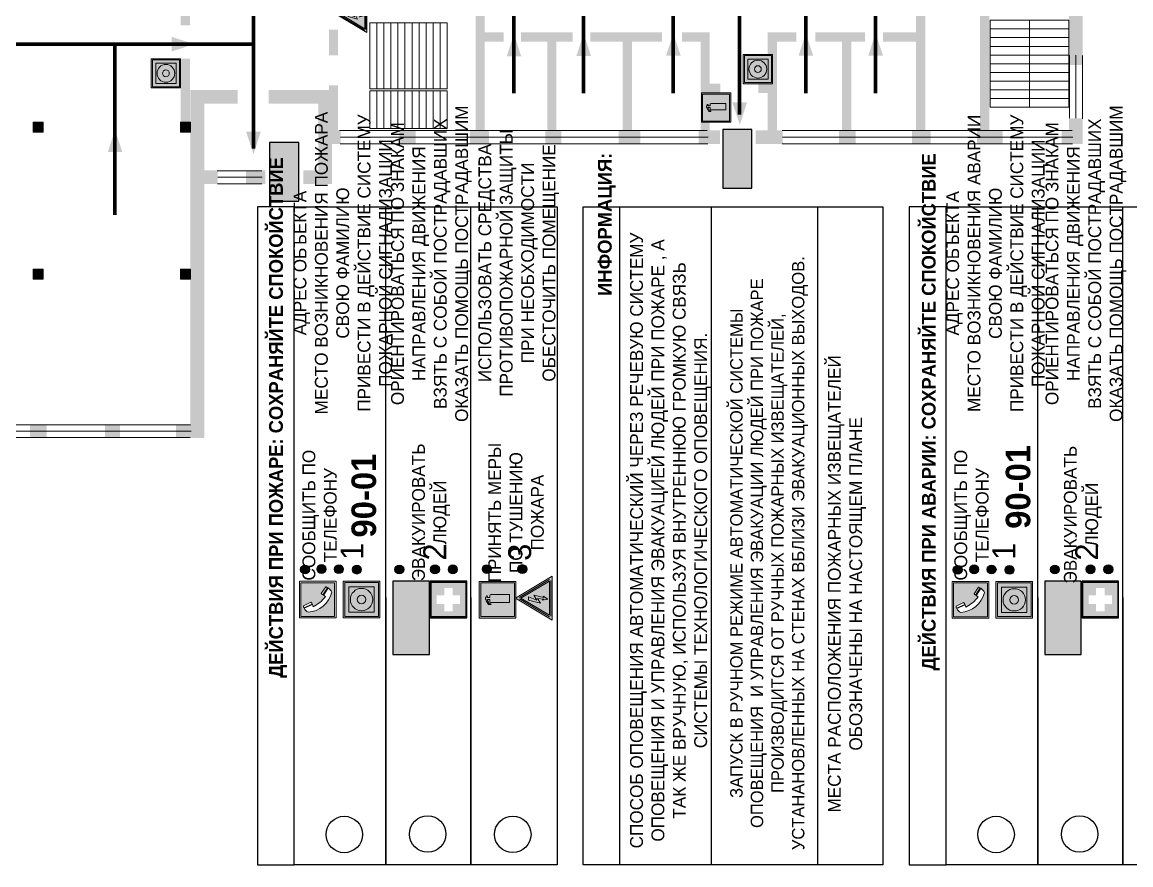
# Model space of a CAD drawing. Header units: millimetres. Extents: x 13810 to 67229, y 12374 to 21950.
# Drawn here: x 21947.9 to 22190.1, y 14959.6 to 15143.7 of the extents above; entities that cross this region are included whole.
import ezdxf

# ---------------------------------------------------------------- set-up
doc = ezdxf.new("R2010")
doc.units = ezdxf.units.MM
doc.layers.add('План_Штампы', color=7, linetype='Continuous')
doc.styles.add('обычный', font='arial.ttf')

# ---------------------------------------------------------------- blocks, each defined once
blk = doc.blocks.new('A$C54414219')
at = {"true_color": 0xffffff}
h = blk.add_hatch(color=7, dxfattribs=at)
h.paths.add_polyline_path([(2.39, -9.45), (2.39, -18.3), (11.23, -18.3), (11.23, -9.45)], flags=0)
h.paths.add_polyline_path([(10.71, -13.87, -1), (2.92, -13.87, -1)], flags=0)
h.paths.add_polyline_path([(8.3, -13.87, -1), (5.33, -13.87, -1)], flags=0)
h.paths.add_polyline_path([(0.41, -7.47), (0.41, -20.27), (13.21, -20.27), (13.21, -7.47)])
h.paths.add_polyline_path([(0.92, -19.77), (12.71, -19.77), (12.71, -7.98), (0.92, -7.98)], flags=16)
h.paths.add_polyline_path([(11.23, -9.45), (11.23, -18.3), (2.39, -18.3), (2.39, -9.45)], flags=0)
at = {"lineweight": 5}
h = blk.add_hatch(color=242, dxfattribs=at)
h.paths.add_polyline_path([(12.71, -7.98), (0.92, -7.98), (0.92, -19.77), (12.71, -19.77)])
h.paths.add_polyline_path([(11.23, -18.3), (2.39, -18.3), (2.39, -9.45), (11.23, -9.45)], flags=16)
h.paths.add_polyline_path([(10.71, -13.87, -1), (2.92, -13.87, -1)], flags=0)
h.paths.add_polyline_path([(8.3, -13.87, -1), (5.33, -13.87, -1)], flags=0)
at = {"true_color": 0xffffff}
h = blk.add_hatch(color=7, dxfattribs=at)
h.paths.add_polyline_path([(2.39, -9.45), (2.39, -18.3), (11.23, -18.3), (11.23, -9.45)])
h.paths.add_polyline_path([(10.71, -13.87, -1), (2.92, -13.87, -1)], flags=16)
h.paths.add_polyline_path([(8.3, -13.87, -1), (5.33, -13.87, -1)], flags=0)
at = {"lineweight": 5}
h = blk.add_hatch(color=242, dxfattribs=at)
h.paths.add_polyline_path([(2.92, -13.87, 1), (10.71, -13.87, 1)])
h.paths.add_polyline_path([(8.3, -13.87, -1), (5.33, -13.87, -1)], flags=16)
at = {"color": 242, "lineweight": 5}
for p, q in [((0.41, -20.27), (0.41, -7.47)), ((0.41, -7.47), (13.21, -7.47)), ((0.41, -7.47), (13.21, -7.47)), ((13.21, -20.27), (13.21, -7.47)), ((0.41, -20.27), (13.21, -20.27))]:
    blk.add_line(p, q, dxfattribs=at)
for points in [[(0.92, -7.98), (12.71, -7.98), (12.71, -19.77), (0.92, -19.77)], [(2.39, -9.45), (11.23, -9.45), (11.23, -18.3), (2.39, -18.3)]]:
    blk.add_lwpolyline(points, close=True, dxfattribs=at)
for radius in [3.89, 1.49]:
    blk.add_circle((6.81, -13.87), radius, dxfattribs=at)
blk = doc.blocks.new('A$C3E6D3DDE')
at = {"lineweight": 5}
h = blk.add_hatch(color=40, dxfattribs=at)
h.paths.add_polyline_path([(24.1, 1.45), (16.46, -11.35), (31.74, -11.35)])
h.paths.add_polyline_path([(24.09, -0.46), (30.03, -10.41), (18.14, -10.41)], flags=16)
h.paths.add_polyline_path([(24.54, -3.08), (23.41, -6.02), (25.13, -5.01), (24.33, -8.5), (24.82, -8.27), (23.79, -9.86), (23.4, -8.04), (23.8, -8.43), (24.04, -6.29), (22.39, -7.25), (23.44, -3.08)], flags=0)
h = blk.add_hatch(color=256, dxfattribs=at)
h.paths.add_polyline_path([(24.37, 0.03, 0.567511), (23.82, 0.03), (17.59, -10.4, 0.582454), (17.86, -10.88), (30.32, -10.88, 0.582149), (30.6, -10.4)])
h.paths.add_polyline_path([(24.09, -0.46), (18.14, -10.41), (30.03, -10.41)], flags=16)
h.paths.add_polyline_path([(24.54, -3.08), (23.41, -6.02), (25.13, -5.01), (24.33, -8.5), (24.82, -8.27), (23.79, -9.86), (23.4, -8.04), (23.8, -8.43), (24.04, -6.29), (22.39, -7.25), (23.44, -3.08)], flags=0)
h = blk.add_hatch(color=40, dxfattribs=at)
h.paths.add_polyline_path([(24.09, -0.46), (18.14, -10.41), (30.03, -10.41)])
h.paths.add_polyline_path([(24.82, -8.27), (23.79, -9.86), (23.4, -8.04), (23.8, -8.43), (24.04, -6.29), (22.39, -7.25), (23.44, -3.08), (24.54, -3.08), (23.41, -6.02), (25.13, -5.01), (24.33, -8.5)], flags=16)
at = {"color": 40, "lineweight": 5}
for p, q in [((16.46, -11.35), (24.1, 1.45)), ((24.1, 1.45), (31.74, -11.35))]:
    blk.add_line(p, q, dxfattribs=at)
at = {"lineweight": 5}
for p, q in [((17.59, -10.4), (23.82, 0.03)), ((24.37, 0.03), (30.6, -10.4)), ((18.14, -10.41), (24.09, -0.46)), ((23.44, -3.08), (22.39, -7.25)), ((23.41, -6.02), (24.54, -3.08)), ((24.54, -3.08), (23.44, -3.08)), ((24.09, -0.46), (30.03, -10.41)), ((22.39, -7.25), (24.04, -6.29)), ((25.13, -5.01), (23.41, -6.02)), ((24.04, -6.29), (23.8, -8.43)), ((24.33, -8.5), (25.13, -5.01)), ((17.86, -10.88), (30.32, -10.88)), ((18.14, -10.41), (30.03, -10.41)), ((23.8, -8.43), (23.4, -8.04)), ((23.4, -8.04), (23.79, -9.86)), ((23.79, -9.86), (24.82, -8.27)), ((24.82, -8.27), (24.33, -8.5))]:
    blk.add_line(p, q, dxfattribs=at)
at = {"color": 50, "lineweight": 5}
blk.add_line((31.74, -11.35), (16.46, -11.35), dxfattribs=at)
blk = doc.blocks.new('A$C456E1F9C')
at = {"lineweight": 5}
h = blk.add_hatch(color=242, dxfattribs=at)
h.paths.add_polyline_path([(0.51, -1.47), (0.51, -13.26), (12.29, -13.26), (12.29, -1.47)])
h.paths.add_polyline_path([(5.42, -4.95, -0.254479), (4.78, -5.4), (3.52, -2.53, -0.209735), (4.23, -2.4)], flags=16)
h.paths.add_polyline_path([(8.53, -8.6), (10.87, -10.17), (10.54, -10.76), (8.03, -9.13, -0.192251)], flags=16)
h.paths.add_polyline_path([(4.61, -5.49, 0.005518), (3.87, -5.72, 0.128647), (7.49, -10.01, 0.00809), (7.83, -9.33), (10.47, -10.97, -0.16736), (8.99, -12.25, -0.327862), (1.95, -3.95, -0.166952), (3.36, -2.62)], flags=16)
at = {"color": 242, "lineweight": 5}
for p, q in [((0, -13.77), (0, -0.97)), ((12.8, -0.97), (0, -0.97)), ((4.61, -5.49), (3.36, -2.62)), ((3.52, -2.53), (4.78, -5.4)), ((4.23, -2.4), (5.42, -4.95)), ((12.8, -13.77), (12.8, -0.97)), ((7.83, -9.33), (10.47, -10.97)), ((8.03, -9.13), (10.54, -10.76)), ((10.81, -10.12), (8.53, -8.6)), ((10.54, -10.76), (10.8, -10.3)), ((10.8, -10.3), (10.81, -10.12)), ((0, -13.77), (12.8, -13.77))]:
    blk.add_line(p, q, dxfattribs=at)
blk.add_lwpolyline([(0.51, -1.47), (12.29, -1.47), (12.29, -13.26), (0.51, -13.26)], close=True, dxfattribs=at)
for centre, radius, start, end in [((4.59, -5.34), 2.99, 114.2845, 152.1974), ((4.02, -3.27), 0.891, 76.3284, 123.7092), ((11.12, -3.31), 9.19, 183.9915, 256.6009), ((14.98, -39.1), 35.17, 107.1487, 108.4135), ((13.86, -0.94), 11.08, 205.5536, 234.8762), ((4.68, -4.59), 0.824, 276.9621, 334.0723), ((-13.31, 0.8), 23.44, 332.5487, 334.4027), ((8.94, -9.5), 0.989, 114.4092, 157.9388), ((7.87, -9.46), 3, 291.9291, 329.9329)]:
    blk.add_arc(centre, radius, start, end, dxfattribs=at)
blk = doc.blocks.new('A$C32E8229D')
at = {"true_color": 0xffffff}
blk.add_hatch(color=7, dxfattribs=at).paths.add_polyline_path([(0, 0), (0, -8), (16, -8), (16, 0)])
h = blk.add_hatch(color=126)
h.paths.add_polyline_path([(0.2, -0.2), (15.8, -0.2), (15.8, -7.8), (0.2, -7.8)])
h.paths.add_polyline_path([(13.49, -2.05), (12.08, -2.05), (11.37, -2.63, 0.162397), (11.29, -2.84), (11.29, -3.63), (10.35, -3.63), (10.35, -4.05), (11.68, -4.05), (11.68, -3.48), (12.26, -4.28), (11.29, -5.1), (11.29, -6.78), (11.85, -6.78), (11.85, -5.44), (12.8, -4.64), (12.8, -5.94), (14.46, -5.94), (14.46, -5.39), (13.45, -5.39), (13.45, -3.97), (12.46, -2.59), (13.15, -2.59), (13.69, -3.34), (14.18, -3)], flags=16)
h.paths.add_polyline_path([(10.74, -1.82, 1), (11.8, -1.82, 1)], flags=16)
h.paths.add_polyline_path([(9.39, -3.59), (5.99, -3.59), (6.56, -3.03), (5.91, -3.03), (5.1, -3.83), (5.91, -4.64), (6.56, -4.64), (5.99, -4.09), (9.39, -4.09)], flags=16)
h.paths.add_polyline_path([(4.29, -1.08), (1.72, -1.08), (1.72, -6.6), (4.29, -6.6)], flags=16)
at = {"color": 126}
blk.add_lwpolyline([(16, -8), (0, -8), (0, 0), (16, 0)], close=True, dxfattribs=at)
blk = doc.blocks.new('A$C18900ED3')
h = blk.add_hatch(color=126)
h.paths.add_polyline_path([(-0.18, -0.18), (-7.02, -0.18), (-7.02, -7.02), (-0.18, -7.02)])
h.paths.add_polyline_path([(-5.89, -4.46), (-5.89, -2.77), (-4.46, -2.77), (-4.46, -1.31), (-2.77, -1.31), (-2.77, -2.77), (-1.33, -2.77), (-1.33, -4.46), (-2.77, -4.46), (-2.77, -5.89), (-4.46, -5.89), (-4.46, -4.46)], flags=16)
at = {"color": 126}
for p, q in [((-7.2, 0), (-7.2, -7.2)), ((0, 0), (-7.2, 0)), ((0, -7.2), (0, 0)), ((-7.02, -7.02), (-7.02, -0.18)), ((-7.02, -0.18), (-0.18, -0.18)), ((-0.18, -0.18), (-0.18, -7.02)), ((-7.2, -7.2), (0, -7.2)), ((-0.18, -7.02), (-7.02, -7.02))]:
    blk.add_line(p, q, dxfattribs=at)
blk = doc.blocks.new('A$C3AD82952')
at = {"true_color": 0xf5f5ff}
h = blk.add_hatch(color=7, dxfattribs=at)
h.dxf.hatch_style = 1
h.paths.add_polyline_path([(8.21, 8.73, 0.414214), (7.89, 9.05), (7.22, 9.05), (7.22, 9.92), (7.59, 9.92, 1), (7.57, 10.36), (7.22, 10.36), (7.22, 10.6), (6.43, 10.6), (6.43, 10.36), (6.01, 10.36), (4.74, 9.59), (4.74, 8.69), (4.98, 8.73), (4.98, 9.26), (6.12, 9.91), (6.43, 9.91), (6.43, 9.05), (5.76, 9.05, 0.414214), (5.44, 8.73), (5.44, 2.2), (8.21, 2.2)], flags=0)
h.paths.add_polyline_path([(12.8, 12.8), (0, 12.8), (0, 0), (12.8, 0)])
h.paths.add_polyline_path([(0.51, 12.29), (12.29, 12.29), (12.29, 0.51), (0.51, 0.51)], flags=16)
h.paths.add_polyline_path([(4.74, 9.59), (6.01, 10.36), (6.43, 10.36), (6.43, 10.6), (7.22, 10.6), (7.22, 10.36), (7.59, 10.36, -0.94586), (7.59, 9.92), (7.22, 9.92), (7.22, 9.05), (7.89, 9.05, -0.414214), (8.21, 8.73), (8.21, 2.2), (5.44, 2.2), (5.44, 8.73, -0.414214), (5.76, 9.05), (6.43, 9.05), (6.43, 9.91), (6.12, 9.91), (4.98, 9.26), (4.98, 8.73), (4.74, 8.69)], flags=0)
h = blk.add_hatch(color=242)
h.dxf.hatch_style = 1
h.paths.add_polyline_path([(12.29, 12.29), (0.51, 12.29), (0.51, 0.51), (12.29, 0.51)])
h.paths.add_polyline_path([(4.74, 8.69), (4.74, 9.59), (6.01, 10.36), (6.43, 10.36), (6.43, 10.6), (7.22, 10.6), (7.22, 10.36), (7.59, 10.36, -0.94586), (7.59, 9.92), (7.22, 9.92), (7.22, 9.05), (7.89, 9.05, -0.414214), (8.21, 8.73), (8.21, 2.2), (5.44, 2.2), (5.44, 8.73, -0.414214), (5.76, 9.05), (6.43, 9.05), (6.43, 9.91), (6.12, 9.91), (4.98, 9.26), (4.98, 8.73)], flags=16)
h = blk.add_hatch(color=7, dxfattribs=at)
h.dxf.hatch_style = 1
h.paths.add_polyline_path([(8.21, 8.73, 0.414214), (7.89, 9.05), (7.22, 9.05), (7.22, 9.92), (7.59, 9.92, 1), (7.57, 10.36), (7.22, 10.36), (7.22, 10.6), (6.43, 10.6), (6.43, 10.36), (6.01, 10.36), (4.74, 9.59), (4.74, 8.69), (4.98, 8.73), (4.98, 9.26), (6.12, 9.91), (6.43, 9.91), (6.43, 9.05), (5.76, 9.05, 0.414214), (5.44, 8.73), (5.44, 2.2), (8.21, 2.2)])
at = {"color": 242, "lineweight": 5}
for p, q in [((0, 0), (0, 12.8)), ((0, 12.8), (12.8, 12.8)), ((12.8, 0), (12.8, 12.8)), ((6.01, 10.36), (4.74, 9.59)), ((4.74, 9.59), (4.74, 8.69)), ((4.74, 8.69), (4.98, 8.73)), ((4.98, 9.26), (6.12, 9.91)), ((4.98, 8.73), (4.98, 9.26)), ((5.44, 2.2), (5.44, 8.73)), ((5.76, 9.05), (6.43, 9.05)), ((6.01, 10.36), (6.43, 10.36)), ((6.12, 9.91), (6.43, 9.91)), ((7.22, 10.6), (6.43, 10.6)), ((6.43, 10.6), (6.43, 10.36)), ((6.43, 9.91), (6.43, 9.05)), ((7.22, 10.36), (7.22, 10.6)), ((7.59, 10.36), (7.22, 10.36)), ((7.22, 9.05), (7.22, 9.92)), ((7.59, 9.92), (7.22, 9.92)), ((7.89, 9.05), (7.22, 9.05)), ((8.21, 2.2), (8.21, 8.73)), ((0, 0), (12.8, 0)), ((5.44, 2.2), (8.21, 2.2))]:
    blk.add_line(p, q, dxfattribs=at)
blk.add_lwpolyline([(0.51, 12.29), (12.29, 12.29), (12.29, 0.51), (0.51, 0.51)], close=True, dxfattribs=at)
for centre, radius, start, end in [((5.76, 8.73), 0.32, 90, 180), ((7.58, 10.14), 0.223, 273.1875, 86.8125), ((7.89, 8.73), 0.32, 0, 90)]:
    blk.add_arc(centre, radius, start, end, dxfattribs=at)
blk = doc.blocks.new('A$C7B4425F7')
at = {"true_color": 0xffffff}
blk.add_hatch(color=7, dxfattribs=at).paths.add_polyline_path([(0, 0), (-16, 0), (-16, -8), (0, -8)])
h = blk.add_hatch(color=126)
h.paths.add_polyline_path([(-0.2, -0.2), (-15.8, -0.2), (-15.8, -7.8), (-0.2, -7.8)])
h.paths.add_polyline_path([(-11.76, -2.03), (-11.76, -3.66), (-11.17, -3.66, -0.568275), (-11.17, -6.18), (-12.58, -6.18), (-12.58, -2.03)], flags=16)
h.paths.add_polyline_path([(-13.33, -4.12, -0.495768), (-13.59, -6.18), (-15.03, -6.18), (-15.03, -2.03), (-13.59, -2.03, -0.487973)], flags=16)
h.paths.add_polyline_path([(-10.25, -2.03), (-9.48, -2.03), (-9.48, -6.18), (-10.25, -6.18)], flags=16)
h.paths.add_polyline_path([(-13.84, -3.69), (-14.24, -3.69), (-14.24, -3.03), (-13.9, -3.03, -0.692621)], flags=0)
h.paths.add_polyline_path([(-9.15, -2.03), (-8.4, -2.03), (-8.04, -3.07), (-7.68, -2.03), (-6.93, -2.03), (-7.64, -4.1), (-6.93, -6.18), (-7.68, -6.18), (-8.04, -5.14), (-8.4, -6.18), (-9.15, -6.18), (-8.44, -4.1)], flags=16)
h.paths.add_polyline_path([(-11.76, -4.46), (-11.42, -4.46, -0.692621), (-11.36, -5.12), (-11.76, -5.12)], flags=0)
h.paths.add_polyline_path([(-13.9, -5.2), (-14.24, -5.2), (-14.24, -4.55), (-13.84, -4.55, -0.708038)], flags=0)
edge = h.paths.add_edge_path(flags=16)
edge.add_ellipse((-5.51, -4.08), major_axis=(0, 2.05), ratio=0.586184, start_angle=0, end_angle=360)
edge = h.paths.add_edge_path(flags=0)
edge.add_ellipse((-5.51, -4.08), major_axis=(0, 1.14), ratio=0.454828, start_angle=0, end_angle=360)
h.paths.add_polyline_path([(-4.13, -4.96, 0.377264), (-3.48, -4.52, 0.0555), (-3.16, -2.03), (-1.66, -2.03), (-1.66, -4.96), (-0.96, -4.96), (-0.96, -7.01), (-1.75, -7.01), (-1.75, -6.18), (-3.3, -6.18), (-3.3, -7.02), (-4.13, -7.02)], flags=16)
h.paths.add_polyline_path([(-2.73, -2.91), (-2.28, -2.91), (-2.28, -4.96), (-3.05, -4.96, 0.079136)], flags=0)
at = {"color": 126}
blk.add_lwpolyline([(-16, -8), (0, -8), (0, 0), (-16, 0)], close=True, dxfattribs=at)

msp = doc.modelspace()

# ---------------------------------------------------------------- hatches: boundary and pattern name
at = {"lineweight": 0}
h = msp.add_hatch(color=256, dxfattribs=at)
h.dxf.hatch_style = 1
h.paths.add_polyline_path([(21952.5, 15121.8), (21950.34, 15121.8), (21950.34, 15119.64), (21952.5, 15119.64)])
h = msp.add_hatch(color=256, dxfattribs=at)
h.dxf.hatch_style = 1
h.paths.add_polyline_path([(21984.68, 15121.8), (21982.52, 15121.8), (21982.52, 15119.64), (21984.68, 15119.64)])
h = msp.add_hatch(color=256, dxfattribs=at)
h.dxf.hatch_style = 1
h.paths.add_polyline_path([(21952.5, 15089.71), (21950.34, 15089.71), (21950.34, 15087.55), (21952.5, 15087.55)])
h = msp.add_hatch(color=256, dxfattribs=at)
h.dxf.hatch_style = 1
h.paths.add_polyline_path([(21984.68, 15089.71), (21982.52, 15089.71), (21982.52, 15087.55), (21984.68, 15087.55)])
h = msp.add_hatch(color=256, dxfattribs=at)
h.dxf.hatch_style = 1
h.paths.add_polyline_path([(22009.73, 15023.13, 1), (22009.73, 15025.06, 1)])
h = msp.add_hatch(color=256, dxfattribs=at)
h.dxf.hatch_style = 1
h.paths.add_polyline_path([(22013.31, 15023.23, 1), (22013.31, 15025.16, 1)])
h = msp.add_hatch(color=256, dxfattribs=at)
h.dxf.hatch_style = 1
h.paths.add_polyline_path([(22017.12, 15023.19, 1), (22017.12, 15025.13, 1)])
h = msp.add_hatch(color=256, dxfattribs=at)
h.dxf.hatch_style = 1
h.paths.add_polyline_path([(22021.05, 15023.11, 1), (22021.05, 15025.04, 1)])
h = msp.add_hatch(color=256, dxfattribs=at)
h.dxf.hatch_style = 1
h.paths.add_polyline_path([(22030.32, 15023.12, 1), (22030.32, 15025.05, 1)])
h = msp.add_hatch(color=256, dxfattribs=at)
h.dxf.hatch_style = 1
h.paths.add_polyline_path([(22038.1, 15023.16, 1), (22038.1, 15025.09, 1)])
h = msp.add_hatch(color=256, dxfattribs=at)
h.dxf.hatch_style = 1
h.paths.add_polyline_path([(22042, 15023.16, 1), (22042, 15025.09, 1)])
h = msp.add_hatch(color=256, dxfattribs=at)
h.dxf.hatch_style = 1
h.paths.add_polyline_path([(22049.42, 15023.21, 1), (22049.42, 15025.15, 1)])
h = msp.add_hatch(color=256, dxfattribs=at)
h.dxf.hatch_style = 1
h.paths.add_polyline_path([(22057.19, 15023.22, 1), (22057.19, 15025.15, 1)])
h = msp.add_hatch(color=256, dxfattribs=at)
h.dxf.hatch_style = 1
h.paths.add_polyline_path([(22152.28, 15023.06, 1), (22152.28, 15024.99, 1)])
h = msp.add_hatch(color=256, dxfattribs=at)
h.dxf.hatch_style = 1
h.paths.add_polyline_path([(22155.86, 15023.17, 1), (22155.86, 15025.1, 1)])
h = msp.add_hatch(color=256, dxfattribs=at)
h.dxf.hatch_style = 1
h.paths.add_polyline_path([(22159.67, 15023.13, 1), (22159.67, 15025.06, 1)])
h = msp.add_hatch(color=256, dxfattribs=at)
h.dxf.hatch_style = 1
h.paths.add_polyline_path([(22163.6, 15023.05, 1), (22163.6, 15024.98, 1)])
h = msp.add_hatch(color=256, dxfattribs=at)
h.dxf.hatch_style = 1
h.paths.add_polyline_path([(22173.49, 15023.13, 1), (22173.49, 15025.06, 1)])
h = msp.add_hatch(color=256, dxfattribs=at)
h.dxf.hatch_style = 1
h.paths.add_polyline_path([(22181.27, 15023.17, 1), (22181.27, 15025.1, 1)])
h = msp.add_hatch(color=256, dxfattribs=at)
h.dxf.hatch_style = 1
h.paths.add_polyline_path([(22185.17, 15023.16, 1), (22185.17, 15025.1, 1)])

# ---------------------------------------------------------------- linework, layer by layer
at = {"color": 126, "lineweight": 100, "true_color": 0x008754}
for points in [[(22054.12, 15176.18), (21998.48, 15176.18), (21998.48, 15116.06)], [(22104.61, 15123.51), (22104.61, 15147.48), (22055.33, 15147.48), (22055.33, 15128.15)], [(22070.55, 15147.48), (22070.55, 15128.15)], [(22090.14, 15147.48), (22090.14, 15128.15)], [(22119.1, 15147.48), (22119.1, 15128.15)], [(22134.31, 15147.48), (22134.31, 15128.15)], [(21936.52, 15101.6), (21936.52, 15138.88), (21998.48, 15138.88), (21998.48, 15138.88)], [(21968.21, 15138.88), (21968.21, 15101.6)]]:
    msp.add_lwpolyline(points, dxfattribs=at)
at = {"lineweight": 0}
for points, const_width in [([(21948.19, 15152.78), (21983.6, 15152.78), (21983.6, 15142.96)], 2), ([(22047.96, 15153.25), (22047.96, 15117.81), (22047.96, 15140.42), (22053.13, 15140.42)], 2), ([(22158.16, 15153.25), (22158.16, 15117.43)], 2), ([(22178.09, 15146.78), (22178.09, 15134.27)], 3), ([(22135.99, 15140.42), (22144.18, 15140.42), (22144.18, 15145.38), (22144.18, 15118.56)], 2), ([(22015.96, 15141.99), (22015.96, 15136.43)], 2), ([(22056.9, 15140.42), (22068.21, 15140.42)], 2), ([(22063.63, 15140.42), (22063.63, 15118.56)], 2), ([(22072.07, 15140.42), (22087.69, 15140.42)], 2), ([(22080.11, 15140.42), (22080.11, 15118.56)], 2), ([(22092.08, 15140.42), (22097.11, 15140.42), (22097.11, 15118.08)], 2), ([(22108.74, 15129.2), (22111.8, 15129.2), (22111.8, 15118.05), (22111.8, 15140.42), (22117.01, 15140.42)], 2), ([(22121.15, 15140.42), (22132.04, 15140.42)], 2), ([(22128.03, 15140.42), (22128.03, 15118.87)], 2), ([(21983.6, 15135.67), (21983.6, 15120.96)], 2), ([(22015.96, 15129.85), (22015.96, 15119.06)], 2), ([(21990.67, 15109.82), (21986.21, 15109.82), (21986.21, 15127.37), (21994.98, 15127.37)], 3), ([(22001.82, 15127.37), (22014.11, 15127.37), (22014.11, 15118.56)], 3), ([(22097.11, 15129.2), (22100.46, 15129.2)], 2), ([(22178.09, 15122.69), (22178.09, 15118.56), (22174.95, 15118.56)], 3), ([(22017.48, 15118.56), (22014.11, 15118.56), (22014.11, 15109.82), (22009.39, 15109.82)], 3), ([(22033.86, 15118.56), (22030.29, 15118.56)], 3), ([(22049.92, 15118.56), (22045.78, 15118.56)], 3), ([(22065.7, 15118.56), (22062.22, 15118.56)], 3), ([(22082.96, 15118.56), (22078.24, 15118.56)], 3), ([(22100.38, 15118.56), (22095.7, 15118.56)], 3), ([(22114.01, 15118.56), (22108.12, 15118.56)], 3), ([(22129.98, 15118.56), (22126.35, 15118.56)], 3), ([(22146.35, 15118.56), (22142.31, 15118.56)], 3), ([(22162.1, 15118.56), (22156.51, 15118.56)], 3), ([(21986.21, 15109.82), (21986.21, 15054.32), (21981.53, 15054.32)], 3), ([(22001.09, 15109.82), (21996.85, 15109.82)], 3), ([(21953.33, 15054.32), (21949.66, 15054.32)], 3), ([(21969.28, 15054.32), (21966.04, 15054.32)], 3)]:
    msp.add_lwpolyline(points, dxfattribs=dict(at, const_width=const_width))
for points in [[(22023.85, 15143.53), (22025.39, 15143.53), (22025.39, 15129.12), (22023.85, 15129.12)], [(22025.39, 15143.53), (22026.93, 15143.53), (22026.93, 15129.12), (22025.39, 15129.12)], [(22026.93, 15143.53), (22028.47, 15143.53), (22028.47, 15129.12), (22026.93, 15129.12)], [(22028.47, 15143.53), (22030.01, 15143.53), (22030.01, 15129.12), (22028.47, 15129.12)], [(22030.01, 15143.53), (22031.55, 15143.53), (22031.55, 15129.12), (22030.01, 15129.12)], [(22031.55, 15143.53), (22033.09, 15143.53), (22033.09, 15129.12), (22031.55, 15129.12)], [(22033.09, 15143.53), (22034.63, 15143.53), (22034.63, 15129.12), (22033.09, 15129.12)], [(22034.63, 15143.53), (22036.17, 15143.53), (22036.17, 15129.12), (22034.63, 15129.12)], [(22036.17, 15143.53), (22037.72, 15143.53), (22037.72, 15129.12), (22036.17, 15129.12)], [(22037.72, 15143.53), (22039.26, 15143.53), (22039.26, 15129.12), (22037.72, 15129.12)], [(22039.26, 15143.53), (22040.8, 15143.53), (22040.8, 15129.12), (22039.26, 15129.12)], [(22159.33, 15142.17), (22167.92, 15142.17), (22167.92, 15144.07), (22159.33, 15144.07)], [(22167.92, 15142.17), (22176.52, 15142.17), (22176.52, 15144.07), (22167.92, 15144.07)], [(22159.33, 15140.28), (22167.92, 15140.28), (22167.92, 15142.17), (22159.33, 15142.17)], [(22167.92, 15140.28), (22176.52, 15140.28), (22176.52, 15142.17), (22167.92, 15142.17)], [(22159.33, 15138.38), (22167.92, 15138.38), (22167.92, 15140.28), (22159.33, 15140.28)], [(22159.33, 15136.48), (22167.92, 15136.48), (22167.92, 15138.38), (22159.33, 15138.38)], [(22167.92, 15138.38), (22176.52, 15138.38), (22176.52, 15140.28), (22167.92, 15140.28)], [(22167.92, 15136.48), (22176.52, 15136.48), (22176.52, 15138.38), (22167.92, 15138.38)], [(22159.33, 15134.58), (22167.92, 15134.58), (22167.92, 15136.48), (22159.33, 15136.48)], [(22167.92, 15134.58), (22176.52, 15134.58), (22176.52, 15136.48), (22167.92, 15136.48)], [(22159.33, 15132.69), (22167.92, 15132.69), (22167.92, 15134.58), (22159.33, 15134.58)], [(22167.92, 15132.69), (22176.52, 15132.69), (22176.52, 15134.58), (22167.92, 15134.58)], [(22159.33, 15130.79), (22167.92, 15130.79), (22167.92, 15132.69), (22159.33, 15132.69)], [(22167.92, 15130.79), (22176.52, 15130.79), (22176.52, 15132.69), (22167.92, 15132.69)], [(22023.85, 15120.42), (22025.39, 15120.42), (22025.39, 15128.68), (22023.85, 15128.68)], [(22025.39, 15120.42), (22026.93, 15120.42), (22026.93, 15128.68), (22025.39, 15128.68)], [(22026.93, 15120.42), (22028.47, 15120.42), (22028.47, 15128.68), (22026.93, 15128.68)], [(22028.47, 15120.42), (22030.01, 15120.42), (22030.01, 15128.68), (22028.47, 15128.68)], [(22030.01, 15120.42), (22031.55, 15120.42), (22031.55, 15128.68), (22030.01, 15128.68)], [(22031.55, 15120.42), (22033.09, 15120.42), (22033.09, 15128.68), (22031.55, 15128.68)], [(22033.09, 15120.42), (22034.63, 15120.42), (22034.63, 15128.68), (22033.09, 15128.68)], [(22034.63, 15120.42), (22036.17, 15120.42), (22036.17, 15128.68), (22034.63, 15128.68)], [(22036.17, 15120.42), (22037.72, 15120.42), (22037.72, 15128.68), (22036.17, 15128.68)], [(22037.72, 15120.42), (22039.26, 15120.42), (22039.26, 15128.68), (22037.72, 15128.68)], [(22039.26, 15120.42), (22040.8, 15120.42), (22040.8, 15128.68), (22039.26, 15128.68)], [(22159.33, 15128.89), (22167.92, 15128.89), (22167.92, 15130.79), (22159.33, 15130.79)], [(22159.33, 15127), (22167.92, 15127), (22167.92, 15128.89), (22159.33, 15128.89)], [(22167.92, 15128.89), (22176.52, 15128.89), (22176.52, 15130.79), (22167.92, 15130.79)], [(22167.92, 15127), (22176.52, 15127), (22176.52, 15128.89), (22167.92, 15128.89)], [(22159.33, 15125.1), (22167.92, 15125.1), (22167.92, 15127), (22159.33, 15127)], [(22167.92, 15125.1), (22176.52, 15125.1), (22176.52, 15127), (22167.92, 15127)], [(21950.34, 15121.8), (21952.5, 15121.8), (21952.5, 15119.64), (21950.34, 15119.64)], [(21982.52, 15121.8), (21984.68, 15121.8), (21984.68, 15119.64), (21982.52, 15119.64)], [(21950.34, 15089.71), (21952.5, 15089.71), (21952.5, 15087.55), (21950.34, 15087.55)], [(21982.52, 15089.71), (21984.68, 15089.71), (21984.68, 15087.55), (21982.52, 15087.55)]]:
    msp.add_lwpolyline(points, close=True, dxfattribs=at)
for points in [[(22176.7, 15122.66), (22176.7, 15136.44)], [(22178.09, 15122.69), (22178.09, 15136.47)], [(22179.51, 15122.57), (22179.51, 15136.36)], [(22017.23, 15119.97), (22097.54, 15119.97)], [(22113.91, 15120), (22177.28, 15120)], [(22017.37, 15117.07), (22097.68, 15117.07)], [(22017.48, 15118.56), (22097.79, 15118.56)], [(22113.95, 15117.1), (22177.32, 15117.1)], [(22114.01, 15118.56), (22177.38, 15118.56)], [(21990.56, 15111.15), (22000.28, 15111.15)], [(21990.67, 15109.82), (22000.4, 15109.82)], [(21990.58, 15108.37), (22000.3, 15108.37)], [(21824.5, 15055.7), (21984.69, 15055.7)], [(21824.68, 15054.32), (21984.87, 15054.32)], [(21824.42, 15052.9), (21984.62, 15052.9)]]:
    msp.add_lwpolyline(points, dxfattribs=at)
for points in [[(22007.37, 14959.58), (22007.37, 15103.35), (21999.32, 15103.35), (21999.32, 14959.58)], [(22007.37, 14959.58), (22007.37, 15103.35), (22064.77, 15103.35), (22064.77, 14959.58)], [(22149.74, 14959.58), (22149.74, 15103.35), (22141.69, 15103.35), (22141.69, 14959.58)], [(22149.74, 14959.58), (22149.74, 15103.35), (22207.14, 15103.35), (22207.14, 14959.58)]]:
    msp.add_lwpolyline(points, close=True)
for points in [[(22027.37, 15018), (22027.37, 14959.58), (22027.37, 15103.35)], [(22045.94, 15018), (22045.94, 14959.58), (22045.94, 15103.35)], [(22169.74, 15018), (22169.74, 14959.58), (22169.74, 15103.35)], [(22188.31, 15018), (22188.31, 14959.58), (22188.31, 15103.35)]]:
    msp.add_lwpolyline(points)
at = {"color": 0}
msp.add_lwpolyline([(22070.44, 14959.58), (22070.44, 15103.35), (22135.89, 15103.35), (22135.89, 14959.58)], close=True, dxfattribs=at)
for points in [[(22078.49, 14959.58), (22078.49, 15103.35)], [(22098.48, 14959.58), (22098.48, 15103.35)], [(22121.73, 14959.58), (22121.73, 15103.35)]]:
    msp.add_lwpolyline(points, dxfattribs=at)
for centre, radius in [((22009.73, 15024.09), 0.966), ((22013.31, 15024.2), 0.966), ((22017.12, 15024.16), 0.966), ((22021.05, 15024.08), 0.966), ((22030.32, 15024.09), 0.966), ((22038.1, 15024.13), 0.966), ((22042, 15024.12), 0.966), ((22049.42, 15024.18), 0.966), ((22057.19, 15024.19), 0.966), ((22152.28, 15024.03), 0.966), ((22155.86, 15024.13), 0.966), ((22159.67, 15024.09), 0.966), ((22163.6, 15024.01), 0.966), ((22173.49, 15024.1), 0.966), ((22181.27, 15024.14), 0.966), ((22185.17, 15024.13), 0.966), ((22018.29, 14966.21), 3.98), ((22036.52, 14966.3), 3.98), ((22055.1, 14966.24), 3.98), ((22160.66, 14966.21), 3.98), ((22178.89, 14966.3), 3.98)]:
    msp.add_circle(centre, radius)
at = {"layer": 'План_Штампы', "color": 126, "true_color": 0x008754}
for points in [[(22056.97, 15136.17), (22053.78, 15136.17), (22055.35, 15141.07)], [(22072.19, 15136.26), (22069, 15136.26), (22070.58, 15141.16)], [(22091.77, 15136.34), (22088.58, 15136.34), (22090.15, 15141.24)], [(22120.71, 15136.33), (22117.52, 15136.33), (22119.1, 15141.23)], [(22135.95, 15136.38), (22132.76, 15136.38), (22134.33, 15141.28)], [(21980.61, 15137.25), (21980.62, 15140.44), (21985.52, 15138.87)], [(22103.07, 15126.14), (22106.26, 15126.14), (22104.69, 15121.24)], [(21969.84, 15115.27), (21966.65, 15115.28), (21968.23, 15120.18)], [(21996.86, 15119.73), (22000.05, 15119.73), (21998.48, 15114.83)]]:
    msp.add_solid(points, dxfattribs=at)

# ---------------------------------------------------------------- block references
at = {"rotation": 90}
for name, p, xscale, yscale, zscale in [('A$C3E6D3DDE', (22017.58, 15133.15), 0.5, 0.5, 0.5), ('A$C3AD82952', (22102.71, 15121.79), 0.5, 0.5, 0.5), ('A$C3E6D3DDE', (22056.59, 15002.77), 0.625, 0.625, 0.625), ('A$C456E1F9C', (22007.91, 15013.54), 0.625, 0.625, 0.625), ('A$C54414219', (22013.4, 15013.28), 0.625, 0.625, 0.625), ('A$C18900ED3', (22037.05, 15021.54), 1.111111111007631, 1.111111111007631, 1.111111111007631), ('A$C3AD82952', (22055.78, 15013.49), 0.625, 0.625, 0.625), ('A$C456E1F9C', (22150.46, 15013.47), 0.625, 0.625, 0.625), ('A$C54414219', (22155.95, 15013.22), 0.625, 0.625, 0.625), ('A$C18900ED3', (22179.42, 15021.54), 1.111111111007631, 1.111111111007631, 1.111111111007631)]:
    msp.add_blockref(name, p, dxfattribs=dict(at, xscale=xscale, yscale=yscale, zscale=zscale))
at = {"xscale": 0.5, "yscale": 0.5, "zscale": 0.5}
for p in [(22105.23, 15140.34), (21975.94, 15139.42)]:
    msp.add_blockref('A$C54414219', p, dxfattribs=at)
at = {"xscale": -1, "rotation": 90}
for p in [(22028.9, 15021.54), (22171.27, 15021.54)]:
    msp.add_blockref('A$C32E8229D', p, dxfattribs=at)
at = {"layer": 'План_Штампы', "xscale": 0.8, "yscale": 0.8, "zscale": 0.8, "rotation": 90}
for p in [(22100.94, 15120.2), (22001.99, 15117.38)]:
    msp.add_blockref('A$C7B4425F7', p, dxfattribs=at)

# ---------------------------------------------------------------- texts
at = {"lineweight": 0, "attachment_point": 5, "rotation": 90, "style": 'обычный'}
for s, insert, char_height, width in [('\\pi-8.4,l8.4,t8.4;{\\fProxima Nova Rg|b0|i0|c204|p2;АДРЕС ОБЪЕКТА\\PМЕСТО ВОЗНИКНОВЕНИЯ ПОЖАРА \\PСВОЮ ФАМИЛИЮ\\PПРИВЕСТИ В ДЕЙСТВИЕ СИСТЕМУ \\PПОЖАРНОЙ СИГНАЛИЗАЦИИ}', (22018.36, 15091.04), 2.8, 126.6484), ('\\pi-8.4,l8.4,t8.4;{\\fProxima Nova Rg|b0|i0|c204|p2;ОРИЕНТИРОВАТЬСЯ ПО ЗНАКАМ \\PНАПРАВЛЕНИЯ ДВИЖЕНИЯ\\PВЗЯТЬ С СОБОЙ ПОСТРАДАВШИХ\\PОКАЗАТЬ ПОМОЩЬ ПОСТРАДАВШИМ}', (22037.33, 15090.9), 2.8, 126.6484), ('\\pi-8.4,l8.4,t8.4;{\\fProxima Nova Rg|b0|i0|c204|p2;ОРИЕНТИРОВАТЬСЯ ПО ЗНАКАМ \\PНАПРАВЛЕНИЯ ДВИЖЕНИЯ\\PВЗЯТЬ С СОБОЙ ПОСТРАДАВШИХ\\PОКАЗАТЬ ПОМОЩЬ ПОСТРАДАВШИМ}', (22180.27, 15090.91), 2.8, 126.6484), ('\\pi-8.4,l8.4,t8.4;{\\fProxima Nova Rg|b0|i0|c204|p2;АДРЕС ОБЪЕКТА\\PМЕСТО ВОЗНИКНОВЕНИЯ АВАРИИ\\PСВОЮ ФАМИЛИЮ\\PПРИВЕСТИ В ДЕЙСТВИЕ СИСТЕМУ \\PПОЖАРНОЙ СИГНАЛИЗАЦИИ}', (22160.91, 15090.98), 2.8, 126.6484), ('\\pi-8.4,l8.4,t8.4;{\\fProxima Nova Rg|b0|i0|c204|p2;ИСПОЛЬЗОВАТЬ СРЕДСТВА \\PПРОТИВОПОЖАРНОЙ ЗАЩИТЫ \\PПРИ НЕОБХОДИМОСТИ \\PОБЕСТОЧИТЬ ПОМЕЩЕНИЕ}', (22056.41, 15091.06), 2.8, 126.6484), ('{\\fProxima Nova Rg|b1|i0|c204|p2;ДЕЙСТВИЯ ПРИ ПОЖАРЕ: СОХРАНЯЙТЕ СПОКОЙСТВИЕ\\H1.6644x; }', (22003.82, 15057.3), 3, 175.1736), ('{\\fProxima Nova Rg|b1|i0|c204|p2;ИНФОРМАЦИЯ:\\H1.1997x; }', (22075.63, 15099.49), 3, 175.1736), ('{\\fProxima Nova Rg|b1|i0|c204|p2;ДЕЙСТВИЯ ПРИ АВАРИИ: СОХРАНЯЙТЕ СПОКОЙСТВИЕ\\H1.6644x; }', (22146.38, 15058.53), 3, 175.1736), ('{\\fProxima Nova Rg|b0|i0|c204|p2;СПОСОБ ОПОВЕЩЕНИЯ АВТОМАТИЧЕСКИЙ ЧЕРЕЗ РЕЧЕВУЮ СИСТЕМУ ОПОВЕЩЕНИЯ И УПРАВЛЕНИЯ ЭВАКУАЦИЕЙ ЛЮДЕЙ ПРИ ПОЖАРЕ , А ТАК ЖЕ ВРУЧНУЮ, ИСПОЛЬЗУЯ ВНУТРЕННЮЮ ГРОМКУЮ СВЯЗЬ СИСТЕМЫ ТЕХНОЛОГИЧЕСКОГО ОПОВЕЩЕНИЯ.}', (22089.53, 15030.44), 2.8, 137.0334), ('{\\fProxima Nova Rg|b0|i0|c204|p2;\\P\\pt8.1;ЗАПУСК В РУЧНОМ РЕЖИМЕ АВТОМАТИЧЕСКОЙ СИСТЕМЫ ОПОВЕЩЕНИЯ  И УПРАВЛЕНИЯ ЭВАКУАЦИИ ЛЮДЕЙ ПРИ ПОЖАРЕ ПРОИЗВОДИТСЯ ОТ РУЧНЫХ ПОЖАРНЫХ ИЗВЕЩАТЕЛЕЙ, УСТАНАНОВЛЕННЫХ НА СТЕНАХ ВБЛИЗИ ЭВАКУАЦИОННЫХ ВЫХОДОВ. }', (22108.82, 15027.66), 2.7, 131.4512), ('\\pt8.4;{\\fProxima Nova Rg|b0|i0|c204|p2;\\PМЕСТА РАСПОЛОЖЕНИЯ ПОЖАРНЫХ ИЗВЕЩАТЕЛЕЙ ОБОЗНАЧЕНЫ НА НАСТОЯЩЕМ ПЛАНЕ}', (22125.74, 15020.96), 2.8, 118.5618), ('{\\fProxima Nova Rg|b0|i0|c204|p2;ЭВАКУИРОВАТЬ \\PЛЮДЕЙ}', (22037.24, 15036.57), 2.8, 126.6484), ('{\\fProxima Nova Rg|b0|i0|c204|p2;ПРИНЯТЬ МЕРЫ \\PПО ТУШЕНИЮ \\PПОЖАРА}', (22055.82, 15036.53), 2.8, 126.6484), ('{\\fProxima Nova Rg|b1|i0|c204|p2;\\H1.0714x;90-01\\fProxima Nova Rg|b0|i0|c204|p2;\\H0.93331x; \\H1.3449x; }', (22165.48, 15042.15), 5, 126.6484), ('{\\fProxima Nova Rg|b0|i0|c204|p2;СООБЩИТЬ ПО \\PТЕЛЕФОНУ}', (22012.92, 15035.97), 2.8, 126.6484), ('{\\fProxima Nova Rg|b1|i0|c204|p2;\\H1.0714x;90-01\\fProxima Nova Rg|b0|i0|c204|p2;\\H0.93331x; \\H1.3449x; }', (22022.59, 15040.24), 5, 126.6484), ('{\\fProxima Nova Rg|b0|i0|c204|p2;СООБЩИТЬ ПО \\PТЕЛЕФОНУ}', (22155.29, 15035.97), 2.8, 126.6484), ('{\\fProxima Nova Rg|b0|i0|c204|p2;ЭВАКУИРОВАТЬ \\PЛЮДЕЙ}', (22179.61, 15036.07), 2.8, 126.6484), ('{\\fProxima Nova Rg|b0|i0|c204|p2;1\\H1.1667x; }', (22019.99, 15028.07), 5, 126.6484), ('{\\fProxima Nova Rg|b0|i0|c204|p2;2\\H1.1967x; }', (22038.07, 15027.92), 5, 126.6484), ('{\\fProxima Nova Rg|b0|i0|c204|p2;3\\H1.1967x; }', (22056.65, 15027.86), 5, 126.6484), ('{\\fProxima Nova Rg|b0|i0|c204|p2;1\\H1.1667x; }', (22162.36, 15028.07), 5, 126.6484), ('{\\fProxima Nova Rg|b0|i0|c204|p2;2\\H1.1967x; }', (22180.44, 15027.92), 5, 126.6484)]:
    msp.add_mtext(s, dxfattribs=dict(at, insert=insert, char_height=char_height, width=width))

doc.saveas('drawing.dxf')
